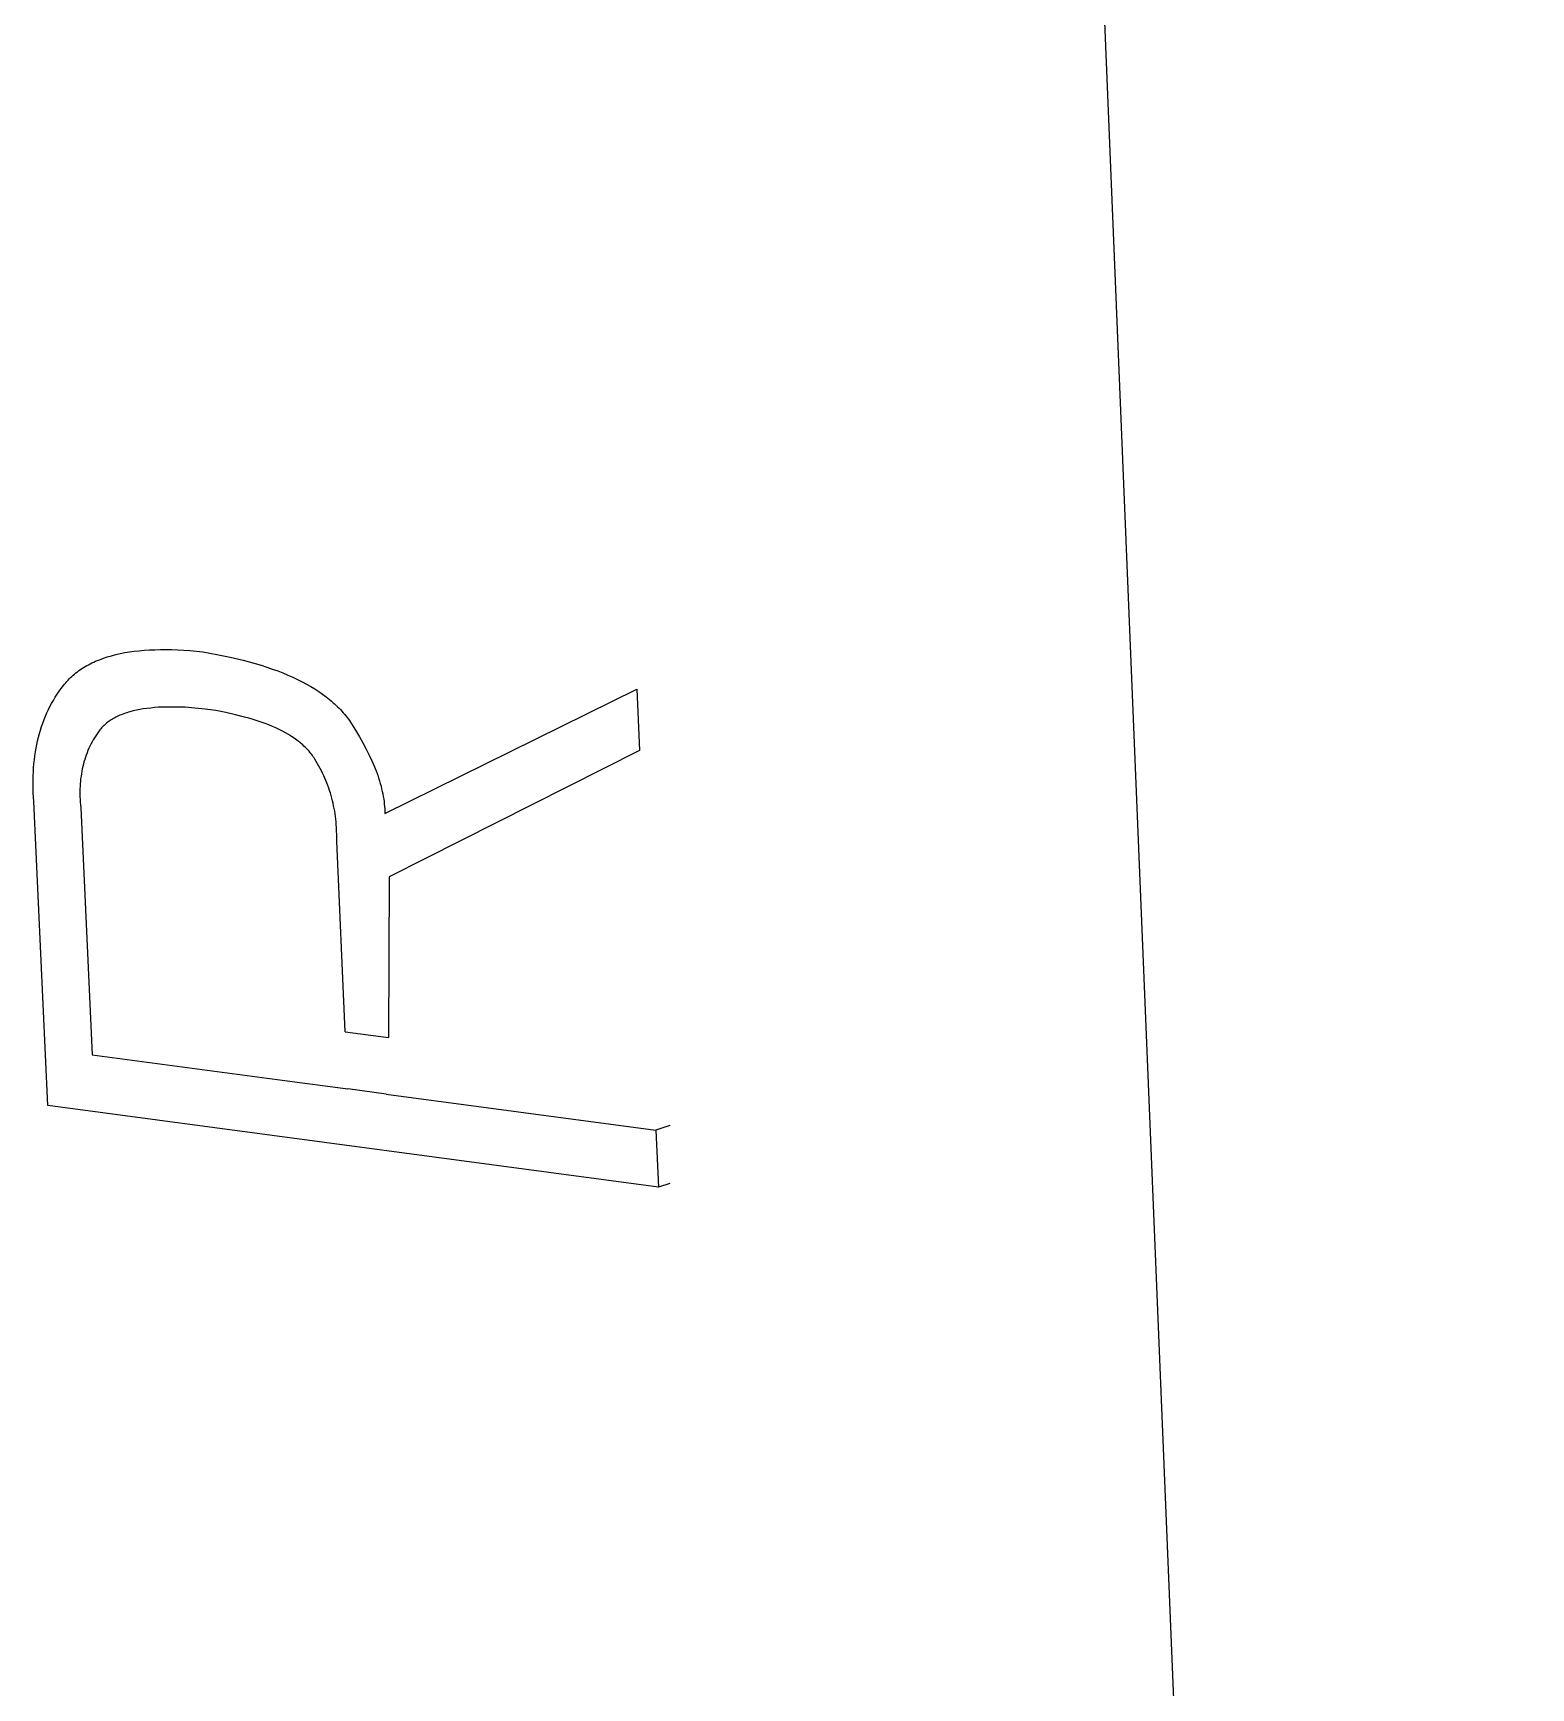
# Model space of a CAD drawing. Header units: millimetres. Extents: x 974 to 5700, y -47 to 3256.
# Drawn here: x 1833 to 1936, y 1203.7 to 1317.5 of the extents above; entities that cross this region are included whole.
import ezdxf

# ---------------------------------------------------------------- set-up
doc = ezdxf.new("R2010")
doc.units = ezdxf.units.MM
doc.header["$MEASUREMENT"] = 0
doc.layers.add('Domyslna', color=7, linetype='Continuous', true_color=0x000000)
doc.layers.add('Utwórz2D linie widoczne', color=7, linetype='Continuous', true_color=0x000000)

msp = doc.modelspace()

# ---------------------------------------------------------------- linework, layer by layer
at = {"layer": 'Domyslna'}
msp.add_line((1906.59, 1320.09), (1935.98, 603.66), dxfattribs=at)
at = {"layer": 'Utwórz2D linie widoczne'}
for p, q in [((1837.15, 1274.28), (1837.27, 1274.34)), ((1837.27, 1274.34), (1837.4, 1274.39)), ((1837.4, 1274.39), (1837.53, 1274.44)), ((1837.53, 1274.44), (1837.66, 1274.49)), ((1837.66, 1274.49), (1837.8, 1274.54)), ((1837.8, 1274.54), (1838.07, 1274.63)), ((1838.07, 1274.63), (1838.36, 1274.72)), ((1838.36, 1274.72), (1838.65, 1274.8)), ((1838.65, 1274.8), (1838.96, 1274.86)), ((1838.96, 1274.86), (1839.27, 1274.93)), ((1839.27, 1274.93), (1839.59, 1274.98)), ((1839.59, 1274.98), (1839.92, 1275.03)), ((1839.92, 1275.03), (1840.27, 1275.06)), ((1840.27, 1275.06), (1840.62, 1275.09)), ((1840.62, 1275.09), (1840.98, 1275.12)), ((1840.98, 1275.12), (1841.35, 1275.13)), ((1841.35, 1275.13), (1841.73, 1275.14)), ((1841.73, 1275.14), (1842.11, 1275.14)), ((1842.11, 1275.14), (1842.51, 1275.14)), ((1842.51, 1275.14), (1842.92, 1275.12)), ((1842.92, 1275.12), (1843.76, 1275.07)), ((1843.76, 1275.07), (1844.64, 1274.99)), ((1844.64, 1274.99), (1845.61, 1274.81)), ((1845.61, 1274.81), (1846.53, 1274.62)), ((1846.53, 1274.62), (1847.41, 1274.41)), ((1847.41, 1274.41), (1848.24, 1274.18)), ((1835.46, 1273.13), (1835.54, 1273.21)), ((1835.54, 1273.21), (1835.63, 1273.3)), ((1835.63, 1273.3), (1835.73, 1273.38)), ((1835.73, 1273.38), (1835.82, 1273.46)), ((1835.82, 1273.46), (1835.92, 1273.54)), ((1835.92, 1273.54), (1836.02, 1273.62)), ((1836.02, 1273.62), (1836.12, 1273.69)), ((1836.12, 1273.69), (1836.23, 1273.76)), ((1836.23, 1273.76), (1836.33, 1273.84)), ((1836.33, 1273.84), (1836.44, 1273.9)), ((1836.44, 1273.9), (1836.55, 1273.97)), ((1836.55, 1273.97), (1836.67, 1274.04)), ((1836.67, 1274.04), (1836.78, 1274.1)), ((1836.78, 1274.1), (1836.9, 1274.16)), ((1836.9, 1274.16), (1837.02, 1274.22)), ((1837.02, 1274.22), (1837.15, 1274.28)), ((1848.24, 1274.18), (1848.65, 1274.06)), ((1848.65, 1274.06), (1849.04, 1273.93)), ((1849.04, 1273.93), (1849.42, 1273.8)), ((1849.42, 1273.8), (1849.79, 1273.67)), ((1849.79, 1273.67), (1850.14, 1273.53)), ((1850.14, 1273.53), (1850.49, 1273.38)), ((1850.49, 1273.38), (1850.83, 1273.24)), ((1850.83, 1273.24), (1851.15, 1273.08)), ((1834.49, 1271.86), (1834.62, 1272.07)), ((1834.62, 1272.07), (1834.76, 1272.27)), ((1834.76, 1272.27), (1834.9, 1272.47)), ((1834.9, 1272.47), (1835.05, 1272.67)), ((1835.05, 1272.67), (1835.13, 1272.76)), ((1835.13, 1272.76), (1835.21, 1272.86)), ((1835.21, 1272.86), (1835.29, 1272.95)), ((1835.29, 1272.95), (1835.37, 1273.04)), ((1835.37, 1273.04), (1835.46, 1273.13)), ((1851.15, 1273.08), (1851.47, 1272.93)), ((1851.47, 1272.93), (1851.77, 1272.76)), ((1851.77, 1272.76), (1852.06, 1272.6)), ((1852.06, 1272.6), (1852.34, 1272.43)), ((1852.34, 1272.43), (1852.61, 1272.25)), ((1852.61, 1272.25), (1852.87, 1272.07)), ((1852.87, 1272.07), (1853.12, 1271.89)), ((1857.15, 1263.87), (1874.49, 1272.41)), ((1874.49, 1272.41), (1874.67, 1268.2)), ((1833.92, 1270.78), (1834.02, 1271.01)), ((1834.02, 1271.01), (1834.13, 1271.23)), ((1834.13, 1271.23), (1834.24, 1271.44)), ((1834.24, 1271.44), (1834.37, 1271.65)), ((1834.37, 1271.65), (1834.49, 1271.86)), ((1840.07, 1270.97), (1839.85, 1270.92)), ((1840.31, 1271.02), (1840.07, 1270.97)), ((1840.55, 1271.06), (1840.31, 1271.02)), ((1840.8, 1271.09), (1840.55, 1271.06)), ((1841.06, 1271.12), (1840.8, 1271.09)), ((1841.32, 1271.15), (1841.06, 1271.12)), ((1841.6, 1271.17), (1841.32, 1271.15)), ((1841.88, 1271.18), (1841.6, 1271.17)), ((1842.17, 1271.19), (1841.88, 1271.18)), ((1842.47, 1271.19), (1842.17, 1271.19)), ((1842.78, 1271.19), (1842.47, 1271.19)), ((1843.42, 1271.17), (1842.78, 1271.19)), ((1844.1, 1271.12), (1843.42, 1271.17)), ((1844.81, 1271.05), (1844.1, 1271.12)), ((1845.53, 1270.94), (1844.81, 1271.05)), ((1846.23, 1270.81), (1845.53, 1270.94)), ((1853.12, 1271.89), (1853.36, 1271.7)), ((1853.36, 1271.7), (1853.47, 1271.61)), ((1853.47, 1271.61), (1853.59, 1271.51)), ((1853.59, 1271.51), (1853.7, 1271.41)), ((1853.7, 1271.41), (1853.8, 1271.31)), ((1853.8, 1271.31), (1853.91, 1271.21)), ((1853.91, 1271.21), (1854.01, 1271.11)), ((1854.01, 1271.11), (1854.11, 1271.01)), ((1854.11, 1271.01), (1854.2, 1270.91)), ((1833.48, 1269.61), (1833.55, 1269.86)), ((1833.55, 1269.86), (1833.63, 1270.09)), ((1833.63, 1270.09), (1833.72, 1270.33)), ((1833.72, 1270.33), (1833.82, 1270.56)), ((1833.82, 1270.56), (1833.92, 1270.78)), ((1837.73, 1269.81), (1837.68, 1269.75)), ((1837.79, 1269.88), (1837.73, 1269.81)), ((1837.86, 1269.93), (1837.79, 1269.88)), ((1837.92, 1269.99), (1837.86, 1269.93)), ((1837.99, 1270.05), (1837.92, 1269.99)), ((1838.05, 1270.1), (1837.99, 1270.05)), ((1838.12, 1270.16), (1838.05, 1270.1)), ((1838.2, 1270.21), (1838.12, 1270.16)), ((1838.27, 1270.26), (1838.2, 1270.21)), ((1838.35, 1270.31), (1838.27, 1270.26)), ((1838.42, 1270.36), (1838.35, 1270.31)), ((1838.51, 1270.41), (1838.42, 1270.36)), ((1838.59, 1270.45), (1838.51, 1270.41)), ((1838.67, 1270.5), (1838.59, 1270.45)), ((1838.76, 1270.54), (1838.67, 1270.5)), ((1838.85, 1270.58), (1838.76, 1270.54)), ((1838.94, 1270.62), (1838.85, 1270.58)), ((1839.03, 1270.66), (1838.94, 1270.62)), ((1839.13, 1270.7), (1839.03, 1270.66)), ((1839.22, 1270.73), (1839.13, 1270.7)), ((1839.32, 1270.77), (1839.22, 1270.73)), ((1839.42, 1270.8), (1839.32, 1270.77)), ((1839.53, 1270.83), (1839.42, 1270.8)), ((1839.63, 1270.86), (1839.53, 1270.83)), ((1839.85, 1270.92), (1839.63, 1270.86)), ((1846.88, 1270.66), (1846.23, 1270.81)), ((1847.51, 1270.5), (1846.88, 1270.66)), ((1847.81, 1270.42), (1847.51, 1270.5)), ((1848.1, 1270.33), (1847.81, 1270.42)), ((1848.38, 1270.24), (1848.1, 1270.33)), ((1848.65, 1270.15), (1848.38, 1270.24)), ((1848.92, 1270.06), (1848.65, 1270.15)), ((1849.18, 1269.96), (1848.92, 1270.06)), ((1849.43, 1269.85), (1849.18, 1269.96)), ((1849.67, 1269.75), (1849.43, 1269.85)), ((1854.2, 1270.91), (1854.29, 1270.8)), ((1854.29, 1270.8), (1854.38, 1270.7)), ((1854.38, 1270.7), (1854.47, 1270.59)), ((1854.47, 1270.59), (1854.56, 1270.48)), ((1854.56, 1270.48), (1854.64, 1270.37)), ((1854.64, 1270.37), (1854.72, 1270.26)), ((1854.72, 1270.26), (1854.79, 1270.15)), ((1854.79, 1270.15), (1854.87, 1270.04)), ((1854.87, 1270.04), (1855.15, 1269.59)), ((1833.22, 1268.62), (1833.28, 1268.87)), ((1833.28, 1268.87), (1833.34, 1269.12)), ((1833.34, 1269.12), (1833.4, 1269.37)), ((1833.4, 1269.37), (1833.48, 1269.61)), ((1837.03, 1268.79), (1836.95, 1268.64)), ((1837.11, 1268.93), (1837.03, 1268.79)), ((1837.19, 1269.08), (1837.11, 1268.93)), ((1837.28, 1269.22), (1837.19, 1269.08)), ((1837.37, 1269.35), (1837.28, 1269.22)), ((1837.47, 1269.49), (1837.37, 1269.35)), ((1837.52, 1269.56), (1837.47, 1269.49)), ((1837.57, 1269.62), (1837.52, 1269.56)), ((1837.62, 1269.69), (1837.57, 1269.62)), ((1837.68, 1269.75), (1837.62, 1269.69)), ((1849.9, 1269.64), (1849.67, 1269.75)), ((1850.12, 1269.53), (1849.9, 1269.64)), ((1850.33, 1269.41), (1850.12, 1269.53)), ((1850.54, 1269.29), (1850.33, 1269.41)), ((1850.74, 1269.17), (1850.54, 1269.29)), ((1850.93, 1269.04), (1850.74, 1269.17)), ((1851.11, 1268.92), (1850.93, 1269.04)), ((1851.19, 1268.85), (1851.11, 1268.92)), ((1851.28, 1268.78), (1851.19, 1268.85)), ((1851.36, 1268.72), (1851.28, 1268.78)), ((1851.44, 1268.65), (1851.36, 1268.72)), ((1851.52, 1268.58), (1851.44, 1268.65)), ((1855.15, 1269.59), (1855.41, 1269.15)), ((1855.41, 1269.15), (1855.65, 1268.72)), ((1855.65, 1268.72), (1855.88, 1268.3)), ((1833.03, 1267.29), (1833.06, 1267.57)), ((1833.06, 1267.57), (1833.09, 1267.83)), ((1833.09, 1267.83), (1833.13, 1268.1)), ((1833.13, 1268.1), (1833.17, 1268.36)), ((1833.17, 1268.36), (1833.22, 1268.62)), ((1836.52, 1267.58), (1836.47, 1267.42)), ((1836.57, 1267.74), (1836.52, 1267.58)), ((1836.62, 1267.89), (1836.57, 1267.74)), ((1836.68, 1268.04), (1836.62, 1267.89)), ((1836.74, 1268.2), (1836.68, 1268.04)), ((1836.81, 1268.35), (1836.74, 1268.2)), ((1836.88, 1268.5), (1836.81, 1268.35)), ((1836.95, 1268.64), (1836.88, 1268.5)), ((1851.6, 1268.51), (1851.52, 1268.58)), ((1851.67, 1268.44), (1851.6, 1268.51)), ((1851.74, 1268.37), (1851.67, 1268.44)), ((1851.81, 1268.3), (1851.74, 1268.37)), ((1851.88, 1268.22), (1851.81, 1268.3)), ((1851.95, 1268.15), (1851.88, 1268.22)), ((1852.01, 1268.08), (1851.95, 1268.15)), ((1852.07, 1268), (1852.01, 1268.08)), ((1852.13, 1267.92), (1852.07, 1268)), ((1852.19, 1267.85), (1852.13, 1267.92)), ((1852.24, 1267.77), (1852.19, 1267.85)), ((1852.3, 1267.69), (1852.24, 1267.77)), ((1852.35, 1267.61), (1852.3, 1267.69)), ((1852.44, 1267.45), (1852.35, 1267.61)), ((1855.88, 1268.3), (1856.09, 1267.88)), ((1856.09, 1267.88), (1856.27, 1267.48)), ((1874.67, 1268.2), (1857.46, 1259.52)), ((1832.97, 1266.17), (1832.98, 1266.46)), ((1832.98, 1266.46), (1832.99, 1266.74)), ((1832.99, 1266.74), (1833, 1267.02)), ((1833, 1267.02), (1833.03, 1267.29)), ((1836.27, 1266.43), (1836.24, 1266.26)), ((1836.29, 1266.6), (1836.27, 1266.43)), ((1836.32, 1266.77), (1836.29, 1266.6)), ((1836.35, 1266.93), (1836.32, 1266.77)), ((1836.39, 1267.1), (1836.35, 1266.93)), ((1836.43, 1267.26), (1836.39, 1267.1)), ((1836.47, 1267.42), (1836.43, 1267.26)), ((1852.54, 1267.29), (1852.44, 1267.45)), ((1852.63, 1267.13), (1852.54, 1267.29)), ((1852.72, 1266.97), (1852.63, 1267.13)), ((1852.8, 1266.8), (1852.72, 1266.97)), ((1852.88, 1266.64), (1852.8, 1266.8)), ((1852.96, 1266.47), (1852.88, 1266.64)), ((1853.04, 1266.3), (1852.96, 1266.47)), ((1856.27, 1267.48), (1856.44, 1267.08)), ((1856.44, 1267.08), (1856.6, 1266.69)), ((1856.6, 1266.69), (1856.67, 1266.5)), ((1856.67, 1266.5), (1856.73, 1266.31)), ((1832.97, 1265.88), (1832.97, 1266.17)), ((1832.97, 1265.59), (1832.97, 1265.88)), ((1832.98, 1265.29), (1832.97, 1265.59)), ((1833.02, 1264.69), (1832.98, 1265.29)), ((1836.2, 1265.74), (1836.19, 1265.56)), ((1836.19, 1265.56), (1836.19, 1265.38)), ((1836.19, 1265.38), (1836.19, 1265.2)), ((1836.21, 1265.91), (1836.2, 1265.74)), ((1836.23, 1266.09), (1836.21, 1265.91)), ((1836.24, 1266.26), (1836.23, 1266.09)), ((1853.11, 1266.14), (1853.04, 1266.3)), ((1853.18, 1265.97), (1853.11, 1266.14)), ((1853.24, 1265.79), (1853.18, 1265.97)), ((1853.3, 1265.62), (1853.24, 1265.79)), ((1853.36, 1265.45), (1853.3, 1265.62)), ((1853.42, 1265.28), (1853.36, 1265.45)), ((1853.47, 1265.1), (1853.42, 1265.28)), ((1856.73, 1266.31), (1856.79, 1266.12)), ((1856.79, 1266.12), (1856.85, 1265.93)), ((1856.85, 1265.93), (1856.9, 1265.75)), ((1856.9, 1265.75), (1856.94, 1265.57)), ((1856.94, 1265.57), (1856.98, 1265.39)), ((1856.98, 1265.39), (1857.02, 1265.21)), ((1833.98, 1243.8), (1833.02, 1264.69)), ((1836.19, 1265.2), (1836.19, 1265.02)), ((1836.19, 1265.02), (1836.2, 1264.83)), ((1836.2, 1264.83), (1836.21, 1264.64)), ((1836.21, 1264.64), (1836.23, 1264.46)), ((1836.23, 1264.46), (1836.25, 1264.27)), ((1836.25, 1264.27), (1837.03, 1247.28)), ((1853.52, 1264.93), (1853.47, 1265.1)), ((1853.56, 1264.75), (1853.52, 1264.93)), ((1853.6, 1264.57), (1853.56, 1264.75)), ((1853.64, 1264.39), (1853.6, 1264.57)), ((1853.68, 1264.21), (1853.64, 1264.39)), ((1853.71, 1264.03), (1853.68, 1264.21)), ((1857.02, 1265.21), (1857.05, 1265.04)), ((1857.05, 1265.04), (1857.08, 1264.86)), ((1857.08, 1264.86), (1857.11, 1264.69)), ((1857.11, 1264.69), (1857.12, 1264.52)), ((1857.12, 1264.52), (1857.14, 1264.35)), ((1857.14, 1264.35), (1857.15, 1264.19)), ((1857.15, 1264.19), (1857.15, 1264.03)), ((1853.74, 1263.85), (1853.71, 1264.03)), ((1853.76, 1263.66), (1853.74, 1263.85)), ((1853.79, 1263.48), (1853.76, 1263.66)), ((1853.81, 1263.29), (1853.79, 1263.48)), ((1853.82, 1263.1), (1853.81, 1263.29)), ((1853.83, 1262.92), (1853.82, 1263.1)), ((1857.15, 1264.03), (1857.15, 1263.87)), ((1853.84, 1262.73), (1853.83, 1262.92)), ((1853.85, 1262.35), (1853.84, 1262.73)), ((1853.85, 1261.96), (1853.85, 1262.35)), ((1854.43, 1248.86), (1853.85, 1261.96)), ((1857.46, 1259.52), (1857.41, 1248.46)), ((1854.43, 1248.86), (1857.41, 1248.46)), ((1837.03, 1247.28), (1850.1, 1245.53)), ((1850.1, 1245.53), (1854.61, 1244.93)), ((1857.25, 1244.58), (1854.61, 1244.93)), ((1875.97, 1238.17), (1833.98, 1243.8)), ((1857.25, 1244.58), (1875.8, 1242.1)), ((1876.76, 1242.42), (1875.8, 1242.1)), ((1875.8, 1242.1), (1875.97, 1238.17)), ((1876.76, 1238.43), (1875.97, 1238.17))]:
    msp.add_line(p, q, dxfattribs=at)

doc.saveas('drawing.dxf')
